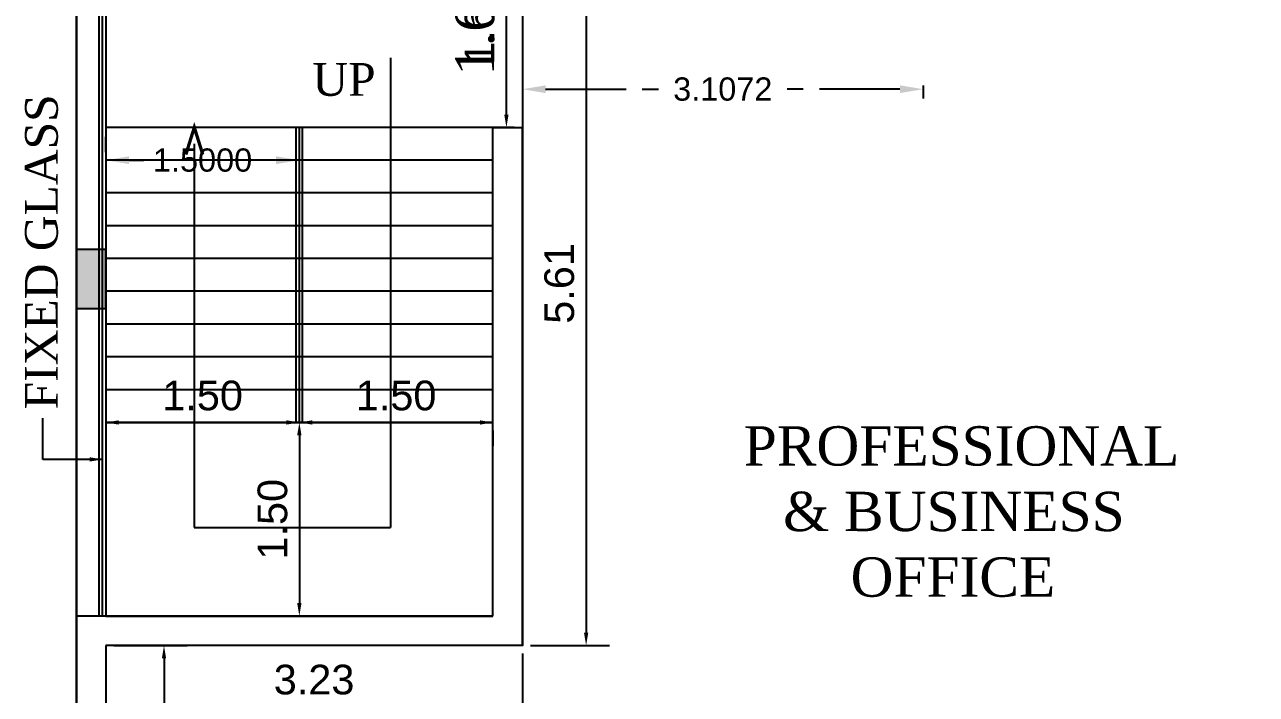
# Model space of a CAD drawing. Header units: metres. Extents: x 3104 to 3209, y 1082 to 1212.
# Drawn here: x 3178.71 to 3188.26, y 1164.55 to 1169.74 of the extents above; entities that cross this region are included whole.
import ezdxf

# ---------------------------------------------------------------- set-up
doc = ezdxf.new("R2010")
doc.units = ezdxf.units.M
doc.linetypes.add('DOT2', pattern=[0.125, 0, -0.125])
doc.linetypes.add('PHANTOM2', pattern=[1.25, 0.625, -0.125, 0.125, -0.125, 0.125, -0.125])
doc.layers.get('Defpoints').update_dxf_attribs({"lineweight": 0})
for name, color, linetype in [('BLK_1_FLR_1_BLT_UP_AREA', 1, 'Continuous'), ('BLK_1_FLR_1_EXIT_WIDTH_DOOR', 2, 'Continuous'), ('BLK_1_FLR_1_EXIT_WIDTH_STAIR', 1, 'Continuous'), ('BLK_1_FLR_1_REGULAR_ROOM_1', 2, 'Continuous')]:
    doc.layers.add(name, color=color, linetype=linetype)
doc.styles.add('ANAND', font='times.ttf')
doc.styles.get("Standard").update_dxf_attribs({"font": 'arial.ttf'})
doc.styles.add('SUJA', font='times.ttf')
doc.dimstyles.new('Copy of V1', dxfattribs={"dimtxt": 0.3, "dimasz": 0.1, "dimexe": 0.18, "dimexo": 0.0625, "dimgap": 0.09, "dimtad": 1, "dimzin": 0, "dimdsep": 46, "dimtxsty": 'ANAND', "dimcen": 0.09, "dimadec": 0, "dimazin": 0, "dimtfac": 1, "dimtix": 1, "dimtofl": 0, "dimtmove": 2, "dimatfit": 0, "dimfxl": 0, "dimtolj": 1, "dimtzin": 0, "dimarcsym": 0})
doc.dimstyles.get("Standard").update_dxf_attribs({"dimtxt": 0.18, "dimasz": 0.18, "dimexe": 0.18, "dimexo": 0.0625, "dimgap": 0.09, "dimtad": 0, "dimtih": 1, "dimtoh": 1, "dimdec": 4, "dimzin": 0, "dimdsep": 46, "dimtxsty": 'Standard', "dimcen": 0.09, "dimadec": 0, "dimazin": 0, "dimtfac": 1, "dimtdec": 4, "dimtofl": 0, "dimtmove": 0, "dimatfit": 3, "dimfxl": 0, "dimtolj": 1, "dimtzin": 0, "dimarcsym": 0})
doc.dimstyles.new('V1', dxfattribs={"dimtxt": 0.23, "dimasz": 0.1, "dimexe": 0.18, "dimexo": 0.0625, "dimgap": 0.09, "dimtad": 1, "dimzin": 0, "dimdsep": 46, "dimtxsty": 'Standard', "dimcen": 0.09, "dimadec": 0, "dimazin": 0, "dimtfac": 1, "dimtix": 1, "dimtofl": 0, "dimtmove": 2, "dimatfit": 0, "dimfxl": 0, "dimtolj": 1, "dimtzin": 0, "dimarcsym": 0})

# ---------------------------------------------------------------- blocks, each defined once
blk = doc.blocks.new('*U15')
at = {"ltscale": 0.25}
h = blk.add_hatch(color=256, dxfattribs=at)
h.dxf.hatch_style = 1
h.paths.add_polyline_path([(38625.63, -66138.85), (38634.63, -66138.85), (38634.63, -66120.85), (38625.63, -66120.85)])
blk.add_lwpolyline([(38625.63, -66138.85), (38634.63, -66138.85), (38634.63, -66120.85), (38625.63, -66120.85)], close=True, dxfattribs=at)
blk = doc.blocks.new('*D30')
at = {"color": 0, "lineweight": -2}
for p, q in [((3180.7371, 1166.6607), (3179.4371, 1166.6607)), ((3179.3371, 1166.5982), (3179.3371, 1166.4807)), ((3180.8371, 1166.5982), (3180.8371, 1166.4807))]:
    blk.add_line(p, q, dxfattribs=at)
at = {"color": 0}
for points in [[(3179.4371, 1166.6774), (3179.4371, 1166.6441), (3179.3371, 1166.6607)], [(3180.7371, 1166.6774), (3180.7371, 1166.6441), (3180.8371, 1166.6607)]]:
    blk.add_solid(points, dxfattribs=at)
at = {"layer": 'Defpoints', "color": 0}
for p in [(3179.3371, 1166.6607), (3179.3371, 1166.6607), (3180.8371, 1166.6607)]:
    blk.add_point(p, dxfattribs=at)
at = {"color": 0, "insert": (3180.0871, 1166.8682), "char_height": 0.23, "attachment_point": 5}
blk.add_mtext('\\A1;1.50', dxfattribs=at)
blk = doc.blocks.new('*D31')
at = {"color": 0, "lineweight": -2}
for p, q in [((3182.2371, 1166.6607), (3180.9371, 1166.6607)), ((3180.8371, 1166.5982), (3180.8371, 1166.4807)), ((3182.3371, 1166.5982), (3182.3371, 1166.4807))]:
    blk.add_line(p, q, dxfattribs=at)
at = {"color": 0}
for points in [[(3180.9371, 1166.6774), (3180.9371, 1166.6441), (3180.8371, 1166.6607)], [(3182.2371, 1166.6774), (3182.2371, 1166.6441), (3182.3371, 1166.6607)]]:
    blk.add_solid(points, dxfattribs=at)
at = {"layer": 'Defpoints', "color": 0}
for p in [(3180.8371, 1166.6607), (3180.8371, 1166.6607), (3182.3371, 1166.6607)]:
    blk.add_point(p, dxfattribs=at)
at = {"color": 0, "insert": (3181.5871, 1166.8682), "char_height": 0.23, "attachment_point": 5}
blk.add_mtext('\\A1;1.50', dxfattribs=at)
blk = doc.blocks.new('*D32')
at = {"color": 0, "lineweight": -2}
for p, q in [((3180.7746, 1166.6607), (3180.6571, 1166.6607)), ((3180.8371, 1166.5607), (3180.8371, 1165.2607)), ((3180.7712, 1165.1607), (3181.0171, 1165.1607))]:
    blk.add_line(p, q, dxfattribs=at)
at = {"color": 0}
for points in [[(3180.8204, 1166.5607), (3180.8538, 1166.5607), (3180.8371, 1166.6607)], [(3180.8204, 1165.2607), (3180.8538, 1165.2607), (3180.8371, 1165.1607)]]:
    blk.add_solid(points, dxfattribs=at)
at = {"layer": 'Defpoints', "color": 0}
for p in [(3180.8371, 1166.6607), (3180.7087, 1165.1607), (3180.8371, 1165.1607)]:
    blk.add_point(p, dxfattribs=at)
at = {"color": 0, "insert": (3180.6297, 1165.9107), "char_height": 0.23, "attachment_point": 5, "rotation": 90}
blk.add_mtext('\\A1;1.50', dxfattribs=at)
blk = doc.blocks.new('*D151')
at = {"color": 0, "lineweight": -2}
for p, q in [((3182.5032, 1170.5435), (3182.2623, 1170.5435)), ((3182.4423, 1169.0467), (3182.4423, 1170.4435)), ((3182.5032, 1168.9467), (3182.2623, 1168.9467))]:
    blk.add_line(p, q, dxfattribs=at)
at = {"color": 0}
for points in [[(3182.4256, 1170.4435), (3182.459, 1170.4435), (3182.4423, 1170.5435)], [(3182.4256, 1169.0467), (3182.459, 1169.0467), (3182.4423, 1168.9467)]]:
    blk.add_solid(points, dxfattribs=at)
at = {"layer": 'Defpoints', "color": 0}
for p in [(3182.4423, 1170.5435), (3182.5657, 1170.5435), (3182.5657, 1168.9467)]:
    blk.add_point(p, dxfattribs=at)
at = {"color": 0, "insert": (3182.1993, 1169.7451), "char_height": 0.3, "attachment_point": 5, "rotation": 90, "style": 'ANAND'}
blk.add_mtext('\\A1;1.60', dxfattribs=at)
blk = doc.blocks.new('*D154')
at = {"color": 0, "lineweight": -2}
for p, q in [((3182.6282, 1170.5435), (3183.2401, 1170.5435)), ((3183.0601, 1170.4435), (3183.0601, 1165.0321)), ((3182.6282, 1164.9321), (3183.2401, 1164.9321))]:
    blk.add_line(p, q, dxfattribs=at)
at = {"color": 0}
for points in [[(3183.0435, 1170.4435), (3183.0768, 1170.4435), (3183.0601, 1170.5435)], [(3183.0435, 1165.0321), (3183.0768, 1165.0321), (3183.0601, 1164.9321)]]:
    blk.add_solid(points, dxfattribs=at)
at = {"layer": 'Defpoints', "color": 0}
for p in [(3182.5657, 1170.5435), (3182.5657, 1164.9321), (3183.0601, 1164.9321)]:
    blk.add_point(p, dxfattribs=at)
at = {"color": 0, "insert": (3182.8527, 1167.7378), "char_height": 0.23, "attachment_point": 5, "rotation": 90}
blk.add_mtext('\\A1;5.61', dxfattribs=at)
blk = doc.blocks.new('*D155')
at = {"color": 0, "lineweight": -2}
for p, q in [((3179.3371, 1164.8696), (3179.3371, 1164.2794)), ((3182.5657, 1164.8696), (3182.5657, 1164.2794)), ((3182.4657, 1164.4594), (3179.4371, 1164.4594))]:
    blk.add_line(p, q, dxfattribs=at)
at = {"color": 0}
for points in [[(3179.4371, 1164.4761), (3179.4371, 1164.4428), (3179.3371, 1164.4594)], [(3182.4657, 1164.4761), (3182.4657, 1164.4428), (3182.5657, 1164.4594)]]:
    blk.add_solid(points, dxfattribs=at)
at = {"layer": 'Defpoints', "color": 0}
for p in [(3179.3371, 1164.9321), (3182.5657, 1164.9321), (3179.3371, 1164.4594)]:
    blk.add_point(p, dxfattribs=at)
at = {"color": 0, "insert": (3180.9514, 1164.6669), "char_height": 0.23, "attachment_point": 5}
blk.add_mtext('\\A1;3.23', dxfattribs=at)
blk = doc.blocks.new('*D156')
at = {"color": 0, "lineweight": -2}
for p, q in [((3179.3996, 1164.9321), (3179.968, 1164.9321)), ((3179.788, 1164.8321), (3179.788, 1159.0321)), ((3179.3996, 1158.9321), (3179.968, 1158.9321))]:
    blk.add_line(p, q, dxfattribs=at)
at = {"color": 0}
for points in [[(3179.7714, 1164.8321), (3179.8047, 1164.8321), (3179.788, 1164.9321)], [(3179.7714, 1159.0321), (3179.8047, 1159.0321), (3179.788, 1158.9321)]]:
    blk.add_solid(points, dxfattribs=at)
at = {"layer": 'Defpoints', "color": 0}
for p in [(3179.3371, 1164.9321), (3179.3371, 1158.9321), (3179.788, 1158.9321)]:
    blk.add_point(p, dxfattribs=at)
at = {"color": 0, "insert": (3179.5806, 1161.9321), "char_height": 0.23, "attachment_point": 5, "rotation": 90}
blk.add_mtext('\\A1;6.00', dxfattribs=at)
blk = doc.blocks.new('*D84')
at = {"color": 0, "lineweight": -2}
for p, q in [((3180.7371, 1166.6607), (3179.4371, 1166.6607)), ((3179.3371, 1166.5982), (3179.3371, 1166.4807)), ((3180.8371, 1166.5982), (3180.8371, 1166.4807))]:
    blk.add_line(p, q, dxfattribs=at)
at = {"color": 0}
for points in [[(3179.4371, 1166.6774), (3179.4371, 1166.6441), (3179.3371, 1166.6607)], [(3180.7371, 1166.6774), (3180.7371, 1166.6441), (3180.8371, 1166.6607)]]:
    blk.add_solid(points, dxfattribs=at)
at = {"layer": 'Defpoints', "color": 0}
for p in [(3179.3371, 1166.6607), (3179.3371, 1166.6607), (3180.8371, 1166.6607)]:
    blk.add_point(p, dxfattribs=at)
at = {"color": 0, "insert": (3180.0871, 1166.8682), "char_height": 0.23, "attachment_point": 5}
blk.add_mtext('\\A1;1.50', dxfattribs=at)
blk = doc.blocks.new('*D85')
at = {"color": 0, "lineweight": -2}
for p, q in [((3182.2371, 1166.6607), (3180.9371, 1166.6607)), ((3180.8371, 1166.5982), (3180.8371, 1166.4807)), ((3182.3371, 1166.5982), (3182.3371, 1166.4807))]:
    blk.add_line(p, q, dxfattribs=at)
at = {"color": 0}
for points in [[(3180.9371, 1166.6774), (3180.9371, 1166.6441), (3180.8371, 1166.6607)], [(3182.2371, 1166.6774), (3182.2371, 1166.6441), (3182.3371, 1166.6607)]]:
    blk.add_solid(points, dxfattribs=at)
at = {"layer": 'Defpoints', "color": 0}
for p in [(3180.8371, 1166.6607), (3180.8371, 1166.6607), (3182.3371, 1166.6607)]:
    blk.add_point(p, dxfattribs=at)
at = {"color": 0, "insert": (3181.5871, 1166.8682), "char_height": 0.23, "attachment_point": 5}
blk.add_mtext('\\A1;1.50', dxfattribs=at)
blk = doc.blocks.new('*D86')
at = {"color": 0, "lineweight": -2}
for p, q in [((3180.7746, 1166.6607), (3180.6571, 1166.6607)), ((3180.8371, 1166.5607), (3180.8371, 1165.2607)), ((3180.7712, 1165.1607), (3181.0171, 1165.1607))]:
    blk.add_line(p, q, dxfattribs=at)
at = {"color": 0}
for points in [[(3180.8204, 1166.5607), (3180.8538, 1166.5607), (3180.8371, 1166.6607)], [(3180.8204, 1165.2607), (3180.8538, 1165.2607), (3180.8371, 1165.1607)]]:
    blk.add_solid(points, dxfattribs=at)
at = {"layer": 'Defpoints', "color": 0}
for p in [(3180.8371, 1166.6607), (3180.7087, 1165.1607), (3180.8371, 1165.1607)]:
    blk.add_point(p, dxfattribs=at)
at = {"color": 0, "insert": (3180.6297, 1165.9107), "char_height": 0.23, "attachment_point": 5, "rotation": 90}
blk.add_mtext('\\A1;1.50', dxfattribs=at)
blk = doc.blocks.new('*D161')
at = {"layer": 'BLK_1_FLR_1_EXIT_WIDTH_DOOR', "color": 0, "lineweight": -2}
for p, q in [((3182.5032, 1170.5435), (3182.2623, 1170.5435)), ((3182.4423, 1169.0467), (3182.4423, 1170.4435)), ((3182.5032, 1168.9467), (3182.2623, 1168.9467))]:
    blk.add_line(p, q, dxfattribs=at)
at = {"layer": 'BLK_1_FLR_1_EXIT_WIDTH_DOOR', "color": 0}
for points in [[(3182.4256, 1170.4435), (3182.459, 1170.4435), (3182.4423, 1170.5435)], [(3182.4256, 1169.0467), (3182.459, 1169.0467), (3182.4423, 1168.9467)]]:
    blk.add_solid(points, dxfattribs=at)
at = {"layer": 'Defpoints', "color": 0}
for p in [(3182.4423, 1170.5435), (3182.5657, 1170.5435), (3182.5657, 1168.9467)]:
    blk.add_point(p, dxfattribs=at)
at = {"layer": 'BLK_1_FLR_1_EXIT_WIDTH_DOOR', "color": 0, "insert": (3182.2349, 1169.7451), "char_height": 0.23, "attachment_point": 5, "rotation": 90}
blk.add_mtext('\\A1;1.60', dxfattribs=at)
blk = doc.blocks.new('*D164')
at = {"color": 0, "lineweight": -2}
for p, q in [((3182.6282, 1170.5435), (3183.2401, 1170.5435)), ((3183.0601, 1170.4435), (3183.0601, 1165.0321)), ((3182.6282, 1164.9321), (3183.2401, 1164.9321))]:
    blk.add_line(p, q, dxfattribs=at)
at = {"color": 0}
for points in [[(3183.0435, 1170.4435), (3183.0768, 1170.4435), (3183.0601, 1170.5435)], [(3183.0435, 1165.0321), (3183.0768, 1165.0321), (3183.0601, 1164.9321)]]:
    blk.add_solid(points, dxfattribs=at)
at = {"layer": 'Defpoints', "color": 0}
for p in [(3182.5657, 1170.5435), (3182.5657, 1164.9321), (3183.0601, 1164.9321)]:
    blk.add_point(p, dxfattribs=at)
at = {"color": 0, "insert": (3182.8527, 1167.7378), "char_height": 0.23, "attachment_point": 5, "rotation": 90}
blk.add_mtext('\\A1;5.61', dxfattribs=at)
blk = doc.blocks.new('*D165')
at = {"color": 0, "lineweight": -2}
for p, q in [((3179.3371, 1164.8696), (3179.3371, 1164.2794)), ((3182.5657, 1164.8696), (3182.5657, 1164.2794)), ((3182.4657, 1164.4594), (3179.4371, 1164.4594))]:
    blk.add_line(p, q, dxfattribs=at)
at = {"color": 0}
for points in [[(3179.4371, 1164.4761), (3179.4371, 1164.4428), (3179.3371, 1164.4594)], [(3182.4657, 1164.4761), (3182.4657, 1164.4428), (3182.5657, 1164.4594)]]:
    blk.add_solid(points, dxfattribs=at)
at = {"layer": 'Defpoints', "color": 0}
for p in [(3179.3371, 1164.9321), (3182.5657, 1164.9321), (3179.3371, 1164.4594)]:
    blk.add_point(p, dxfattribs=at)
at = {"color": 0, "insert": (3180.9514, 1164.6669), "char_height": 0.23, "attachment_point": 5}
blk.add_mtext('\\A1;3.23', dxfattribs=at)
blk = doc.blocks.new('*D166')
at = {"color": 0, "lineweight": -2}
for p, q in [((3179.3996, 1164.9321), (3179.968, 1164.9321)), ((3179.788, 1164.8321), (3179.788, 1159.0321)), ((3179.3996, 1158.9321), (3179.968, 1158.9321))]:
    blk.add_line(p, q, dxfattribs=at)
at = {"color": 0}
for points in [[(3179.7714, 1164.8321), (3179.8047, 1164.8321), (3179.788, 1164.9321)], [(3179.7714, 1159.0321), (3179.8047, 1159.0321), (3179.788, 1158.9321)]]:
    blk.add_solid(points, dxfattribs=at)
at = {"layer": 'Defpoints', "color": 0}
for p in [(3179.3371, 1164.9321), (3179.3371, 1158.9321), (3179.788, 1158.9321)]:
    blk.add_point(p, dxfattribs=at)
at = {"color": 0, "insert": (3179.5806, 1161.9321), "char_height": 0.23, "attachment_point": 5, "rotation": 90}
blk.add_mtext('\\A1;6.00', dxfattribs=at)
blk = doc.blocks.new('*D115')
at = {"layer": 'BLK_1_FLR_1_EXIT_WIDTH_STAIR', "color": 0, "lineweight": -2}
for p, q in [((3179.3371, 1168.7552), (3179.3371, 1168.8727)), ((3180.8371, 1168.7552), (3180.8371, 1168.8727)), ((3179.5171, 1168.6927), (3179.6323, 1168.6927)), ((3180.6571, 1168.6927), (3180.542, 1168.6927))]:
    blk.add_line(p, q, dxfattribs=at)
at = {"layer": 'BLK_1_FLR_1_EXIT_WIDTH_STAIR', "color": 0}
for points in [[(3179.5171, 1168.7227), (3179.5171, 1168.6627), (3179.3371, 1168.6927)], [(3180.6571, 1168.7227), (3180.6571, 1168.6627), (3180.8371, 1168.6927)]]:
    blk.add_solid(points, dxfattribs=at)
at = {"layer": 'Defpoints', "color": 0}
for p in [(3179.3371, 1168.6927), (3179.3371, 1168.6927), (3180.8371, 1168.6927)]:
    blk.add_point(p, dxfattribs=at)
at = {"layer": 'BLK_1_FLR_1_EXIT_WIDTH_STAIR', "color": 0, "insert": (3180.0871, 1168.6927), "char_height": 0.18, "attachment_point": 5}
blk.add_mtext('\\A1;1.5000', dxfattribs=at)
blk = doc.blocks.new('*D116')
at = {"color": 0, "linetype": 'DOT2', "lineweight": -2}
for p, q in [((3182.5657, 1169.2703), (3182.5657, 1169.0629)), ((3185.6729, 1169.2703), (3185.6729, 1169.0629))]:
    blk.add_line(p, q, dxfattribs=at)
at = {"color": 0, "linetype": 'PHANTOM2', "lineweight": -2}
for p, q in [((3182.7457, 1169.2429), (3183.6566, 1169.2429)), ((3185.4929, 1169.2429), (3184.5819, 1169.2429))]:
    blk.add_line(p, q, dxfattribs=at)
at = {"color": 0}
for points in [[(3182.7457, 1169.2729), (3182.7457, 1169.2129), (3182.5657, 1169.2429)], [(3185.4929, 1169.2729), (3185.4929, 1169.2129), (3185.6729, 1169.2429)]]:
    blk.add_solid(points, dxfattribs=at)
at = {"layer": 'Defpoints', "color": 0}
for p in [(3182.5657, 1169.3328), (3185.6729, 1169.3328), (3185.6729, 1169.2429)]:
    blk.add_point(p, dxfattribs=at)
at = {"color": 0, "insert": (3184.1193, 1169.2429), "char_height": 0.18, "attachment_point": 5}
blk.add_mtext('\\A1;3.1072', dxfattribs=at)

msp = doc.modelspace()

# ---------------------------------------------------------------- linework, layer by layer
for p, q in [((3179.2863, 1165.16074), (3179.2863, 1170.54354)), ((3179.2863, 1165.16074), (3179.2863, 1170.54354)), ((3179.3117, 1165.16074), (3179.3117, 1170.54354)), ((3179.3117, 1165.16074), (3179.3117, 1170.54354)), ((3179.1085, 1170.13354), (3179.1085, 1162.66594)), ((3179.1085, 1170.13354), (3179.1085, 1162.66594)), ((3181.54291, 1169.48542), (3181.54291, 1165.84654)), ((3181.54291, 1169.48542), (3181.54291, 1165.84654)), ((3180.8371, 1168.94674), (3179.3371, 1168.94674)), ((3180.8371, 1168.94674), (3179.3371, 1168.94674)), ((3180.0229, 1168.94674), (3179.95721, 1168.73648)), ((3180.0229, 1168.94674), (3179.95721, 1168.73648)), ((3180.0229, 1168.94674), (3180.08859, 1168.73648)), ((3180.0229, 1168.94674), (3180.08859, 1168.73648)), ((3180.8117, 1166.66074), (3180.8117, 1168.94674)), ((3180.8117, 1166.66074), (3180.8117, 1168.94674)), ((3182.3371, 1168.94674), (3180.8371, 1168.94674)), ((3180.8371, 1166.66074), (3180.8371, 1168.94674)), ((3182.3371, 1168.94674), (3180.8371, 1168.94674)), ((3180.8371, 1166.66074), (3180.8371, 1168.94674)), ((3180.8625, 1166.66074), (3180.8625, 1168.94674)), ((3180.8625, 1166.66074), (3180.8625, 1168.94674)), ((3182.3371, 1165.16074), (3182.3371, 1168.94674)), ((3182.3371, 1168.94674), (3182.5657, 1168.94674)), ((3182.3371, 1165.16074), (3182.3371, 1168.94674)), ((3182.3371, 1168.94674), (3182.5657, 1168.94674)), ((3182.5657, 1168.71288), (3182.5657, 1168.94674)), ((3182.5657, 1168.71288), (3182.5657, 1168.94674)), ((3180.0229, 1168.81834), (3180.0229, 1165.84654)), ((3180.0229, 1168.81834), (3180.0229, 1165.84654)), ((3180.8371, 1168.69274), (3179.3371, 1168.69274)), ((3180.8371, 1168.69274), (3179.3371, 1168.69274)), ((3182.3371, 1168.69274), (3180.8371, 1168.69274)), ((3182.3371, 1168.69274), (3180.8371, 1168.69274)), ((3182.5657, 1164.93214), (3182.5657, 1168.71288)), ((3182.5657, 1164.93214), (3182.5657, 1168.71288)), ((3180.8371, 1168.43874), (3179.3371, 1168.43874)), ((3180.8371, 1168.43874), (3179.3371, 1168.43874)), ((3182.3371, 1168.43874), (3180.8371, 1168.43874)), ((3182.3371, 1168.43874), (3180.8371, 1168.43874)), ((3180.8371, 1168.18474), (3179.3371, 1168.18474)), ((3180.8371, 1168.18474), (3179.3371, 1168.18474)), ((3182.3371, 1168.18474), (3180.8371, 1168.18474)), ((3182.3371, 1168.18474), (3180.8371, 1168.18474)), ((3180.8371, 1167.93074), (3179.3371, 1167.93074)), ((3180.8371, 1167.93074), (3179.3371, 1167.93074)), ((3182.3371, 1167.93074), (3180.8371, 1167.93074)), ((3182.3371, 1167.93074), (3180.8371, 1167.93074)), ((3180.8371, 1167.67674), (3179.3371, 1167.67674)), ((3180.8371, 1167.67674), (3179.3371, 1167.67674)), ((3182.3371, 1167.67674), (3180.8371, 1167.67674)), ((3182.3371, 1167.67674), (3180.8371, 1167.67674)), ((3180.8371, 1167.42274), (3179.3371, 1167.42274)), ((3180.8371, 1167.42274), (3179.3371, 1167.42274)), ((3182.3371, 1167.42274), (3180.8371, 1167.42274)), ((3182.3371, 1167.42274), (3180.8371, 1167.42274)), ((3180.8371, 1167.16874), (3179.3371, 1167.16874)), ((3180.8371, 1167.16874), (3179.3371, 1167.16874)), ((3182.3371, 1167.16874), (3180.8371, 1167.16874)), ((3182.3371, 1167.16874), (3180.8371, 1167.16874)), ((3180.8371, 1166.91474), (3179.3371, 1166.91474)), ((3180.8371, 1166.91474), (3179.3371, 1166.91474)), ((3182.3371, 1166.91474), (3180.8371, 1166.91474)), ((3182.3371, 1166.91474), (3180.8371, 1166.91474)), ((3179.3371, 1166.66074), (3182.3371, 1166.66074)), ((3180.8371, 1166.66074), (3179.3371, 1166.66074)), ((3179.3371, 1166.66074), (3182.3371, 1166.66074)), ((3180.8371, 1166.66074), (3179.3371, 1166.66074)), ((3182.3371, 1166.66074), (3180.8371, 1166.66074)), ((3182.3371, 1166.66074), (3180.8371, 1166.66074)), ((3182.5657, 1165.16074), (3182.5657, 1166.68474)), ((3182.5657, 1165.16074), (3182.5657, 1166.68474)), ((3180.0229, 1165.84654), (3181.54291, 1165.84654)), ((3180.0229, 1165.84654), (3181.54291, 1165.84654)), ((3179.3371, 1165.16074), (3179.1085, 1165.16074)), ((3179.3371, 1165.16074), (3179.1085, 1165.16074)), ((3182.3371, 1165.16074), (3179.3371, 1165.16074)), ((3182.3371, 1165.16074), (3179.3371, 1165.16074)), ((3179.3371, 1165.16074), (3182.3371, 1165.16074)), ((3182.3371, 1165.16074), (3179.3371, 1165.16074)), ((3182.3371, 1165.16074), (3179.3371, 1165.16074)), ((3179.3371, 1165.16074), (3182.3371, 1165.16074)), ((3182.5657, 1164.93214), (3179.3371, 1164.93214)), ((3182.5657, 1164.93214), (3179.3371, 1164.93214))]:
    msp.add_line(p, q)
msp.add_lwpolyline([(3179.1085, 1173.25774), (3190.8941, 1173.25774), (3190.8941, 1158.70354), (3179.1085, 1158.70354)], close=True)
for points in [[(3180.2515, 1170.54354), (3179.3371, 1170.54354), (3179.3371, 1165.16074)], [(3180.2515, 1170.54354), (3179.3371, 1170.54354), (3179.3371, 1165.16074)], [(3179.3371, 1164.93214), (3179.3371, 1158.93214), (3180.46708, 1158.93214)], [(3179.3371, 1164.93214), (3179.3371, 1158.93214), (3180.46708, 1158.93214)]]:
    msp.add_lwpolyline(points)
at = {"const_width": 0.0254}
msp.add_lwpolyline([(3179.95721, 1168.73648), (3180.0229, 1168.94674), (3180.08859, 1168.73648)], dxfattribs=at)
msp.add_lwpolyline([(3179.95721, 1168.73648), (3180.0229, 1168.94674), (3180.08859, 1168.73648)], dxfattribs=at)
at = {"layer": 'BLK_1_FLR_1_BLT_UP_AREA', "color": 18}
msp.add_lwpolyline([(3179.1085, 1173.25774), (3190.8941, 1173.25774), (3190.8941, 1158.70354), (3179.1085, 1158.70354)], close=True, dxfattribs=at)
at = {"layer": 'BLK_1_FLR_1_REGULAR_ROOM_1', "color": 2}
msp.add_lwpolyline([(3179.3371, 1164.93214), (3179.3371, 1158.93214), (3190.6655, 1158.93214), (3190.6655, 1173.02914), (3185.8903, 1173.02914), (3185.8903, 1170.54354), (3182.5657, 1170.54354), (3182.5657, 1164.93214)], close=True, dxfattribs=at)

# ---------------------------------------------------------------- block references
at = {"xscale": 0.0254, "yscale": 0.0254, "zscale": 0.0254, "rotation": 180}
msp.add_blockref('*U15', (4160.42812, -511.9268), dxfattribs=at)
msp.add_blockref('*U15', (4160.42812, -511.9268), dxfattribs=at)

# ---------------------------------------------------------------- texts
at = {"style": 'SUJA'}
msp.add_text('UP', height=0.254, dxfattribs=at).set_placement((3180.93799, 1169.19151))
msp.add_text('UP', height=0.254, dxfattribs=at).set_placement((3180.93799, 1169.19151))
msp.add_text('FIXED GLASS', height=0.254, rotation=90, dxfattribs=at).set_placement((3178.96456, 1166.76222))
msp.add_text('FIXED GLASS', height=0.254, rotation=90, dxfattribs=at).set_placement((3178.96456, 1166.76222))
at = {"insert": (3184.28194, 1166.63171), "char_height": 0.3048, "width": 3.1436537, "attachment_point": 1, "style": 'ANAND'}
msp.add_mtext('PROFESSIONAL \\P{\\W2.647728; }& BUSINESS \\P{\\W7.19558; }OFFICE', dxfattribs=at)
msp.add_mtext('PROFESSIONAL \\P{\\W2.647728; }& BUSINESS \\P{\\W7.19558; }OFFICE', dxfattribs=at)

# ---------------------------------------------------------------- dimensions: what is measured, and where the dimension line sits
for base, p1, p2, angle, dimstyle, picture, middle in [((3182.44232, 1170.54354), (3182.5657, 1168.94674), (3182.5657, 1170.54354), 90, 'Copy of V1', '*D151', (3182.19929, 1169.74514)), ((3180.8371, 1165.16074), (3180.8371, 1166.66074), (3180.7087, 1165.16074), 270, 'V1', '*D32', (3180.62967, 1165.91074)), ((3180.8371, 1165.16074), (3180.8371, 1166.66074), (3180.7087, 1165.16074), 270, 'V1', '*D86', (3180.62967, 1165.91074))]:
    dim = msp.add_linear_dim(base=base, p1=p1, p2=p2, angle=angle, dimstyle=dimstyle)
    dim.commit()
    dim.dimension.update_dxf_attribs({"geometry": picture, "text_midpoint": middle})
for p1, p2, distance, picture, middle in [((3182.5657, 1170.54354), (3182.5657, 1164.93214), 0.49442, '*D154', (3182.85269, 1167.73784)), ((3182.5657, 1170.54354), (3182.5657, 1164.93214), 0.49442, '*D164', (3182.85269, 1167.73784)), ((3182.5657, 1164.93214), (3179.3371, 1164.93214), 0.4727, '*D155', (3180.9514, 1164.66695)), ((3179.3371, 1164.93214), (3179.3371, 1158.93214), 0.45092, '*D156', (3179.5806, 1161.93214)), ((3182.5657, 1164.93214), (3179.3371, 1164.93214), 0.4727, '*D165', (3180.9514, 1164.66695)), ((3179.3371, 1164.93214), (3179.3371, 1158.93214), 0.45092, '*D166', (3179.5806, 1161.93214))]:
    dim = msp.add_aligned_dim(p1=p1, p2=p2, distance=distance, dimstyle='V1')
    dim.commit()
    dim.dimension.update_dxf_attribs({"geometry": picture, "text_midpoint": middle})
dim = msp.add_aligned_dim(p1=(3182.5657, 1169.33281), p2=(3185.67287, 1169.33281), distance=-0.0899, dimstyle='Standard', override={"dimfxl": 0, "dimarcsym": 2})
dim.commit()
dim.dimension.update_dxf_attribs({"geometry": '*D116', "text_midpoint": (3184.11929, 1169.24291)})
for base, p1, p2, picture, middle in [((3179.3371, 1166.66074), (3180.8371, 1166.66074), (3179.3371, 1166.66074), '*D30', (3180.0871, 1166.86817)), ((3179.3371, 1166.66074), (3180.8371, 1166.66074), (3179.3371, 1166.66074), '*D84', (3180.0871, 1166.86817)), ((3180.8371, 1166.66074), (3182.3371, 1166.66074), (3180.8371, 1166.66074), '*D31', (3181.5871, 1166.86817)), ((3180.8371, 1166.66074), (3182.3371, 1166.66074), (3180.8371, 1166.66074), '*D85', (3181.5871, 1166.86817))]:
    dim = msp.add_linear_dim(base=base, p1=p1, p2=p2, dimstyle='V1')
    dim.commit()
    dim.dimension.update_dxf_attribs({"geometry": picture, "text_midpoint": middle})
at = {"layer": 'BLK_1_FLR_1_EXIT_WIDTH_DOOR'}
dim = msp.add_linear_dim(base=(3182.44232, 1170.54354), p1=(3182.5657, 1168.94674), p2=(3182.5657, 1170.54354), angle=90, dimstyle='V1', dxfattribs=at)
dim.commit()
dim.dimension.update_dxf_attribs({"geometry": '*D161', "text_midpoint": (3182.23488, 1169.74514)})
at = {"layer": 'BLK_1_FLR_1_EXIT_WIDTH_STAIR'}
dim = msp.add_aligned_dim(p1=(3180.8371, 1168.69274), p2=(3179.3371, 1168.69274), distance=0, dimstyle='Standard', dxfattribs=at)
dim.commit()
dim.dimension.update_dxf_attribs({"geometry": '*D115', "text_midpoint": (3180.0871, 1168.69274)})

# ---------------------------------------------------------------- leaders
msp.add_leader([(3179.3117, 1166.37422), (3178.84775, 1166.37422), (3178.84775, 1166.69352)], dimstyle='Copy of V1', override={"dimgap": 0.09, "dimtad": 0})
msp.add_leader([(3179.3117, 1166.37422), (3178.84775, 1166.37422), (3178.84775, 1166.69352)], dimstyle='Copy of V1', override={"dimgap": 0.09, "dimtad": 0})

doc.saveas('drawing.dxf')
